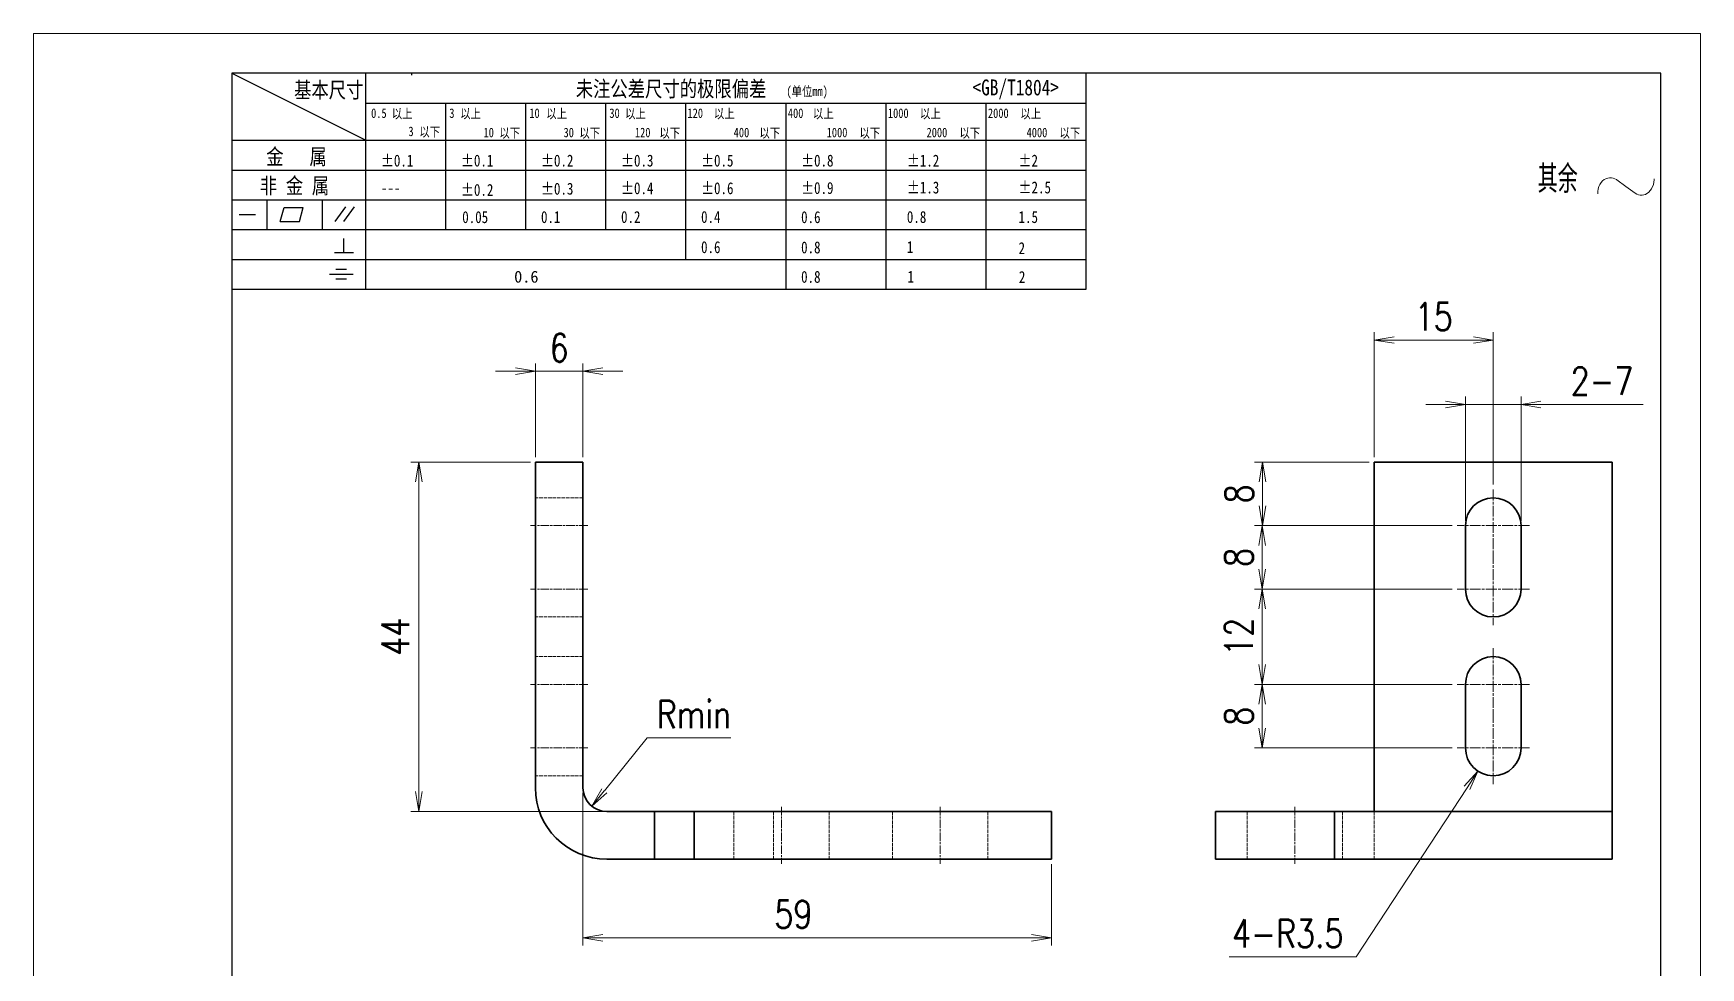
# Model space of a CAD drawing. Header units: inches. Extents: x 269 to 10986, y 1043 to 4337.
# Drawn here: x 3223.3 to 3433.3, y 2581.8 to 2699.5 of the extents above; entities that cross this region are included whole.
import ezdxf

# ---------------------------------------------------------------- set-up
doc = ezdxf.new("R2010")
doc.units = ezdxf.units.IN
doc.header["$MEASUREMENT"] = 0
for name, pattern in [('AM_ISO02W050x2', [3.75, 3, -0.75]), ('AM_ISO08W050x2', [9, 6, -0.75, 1.5, -0.75]), ('DOT2', [0.125, 0, -0.125])]:
    doc.linetypes.add(name, pattern=pattern)
for name, color, linetype, lineweight in [('中心线', 2, 'AM_ISO08W050x2', 18), ('图框', 7, 'Continuous', 18), ('标注线', 3, 'Continuous', 18), ('粗实线', 7, 'Continuous', 35), ('虚线', 1, 'AM_ISO02W050x2', 18)]:
    doc.layers.add(name, color=color, linetype=linetype, lineweight=lineweight)
doc.layers.add('图\\M+19E79\\M+195B6\\M+18E9A', color=7, linetype='Continuous')
doc.layers.add('打印-禁用', color=7, linetype='Continuous', lineweight=15, plot=False)
doc.styles.add('DIM', font='romans.shx', dxfattribs={"width": 0.8, "bigfont": 'bigfont.shx'})
doc.styles.add('国标', font='simfang.ttf', dxfattribs={"width": 0.8})
doc.styles.add('机械长仿宋', font='gbenor.shx', dxfattribs={"height": 1, "bigfont": 'gbcbig.shx'})
doc.dimstyles.new('XR 1-1$0', dxfattribs={"dimtxt": 3.5, "dimasz": 2.5, "dimexe": 1, "dimexo": 0.625, "dimgap": 1.2, "dimtad": 1, "dimzin": 9, "dimdsep": 46, "dimtxsty": 'DIM', "dimblk": 'OPEN', "dimcen": 0, "dimclrd": 8, "dimclre": 8, "dimclrt": 2, "dimazin": 2, "dimtfac": 0.5, "dimtmove": 0, "dimatfit": 3, "dimldrblk": 'OPEN', "dimfxl": 0, "dimtolj": 2, "dimlwd": 18, "dimlwe": 18, "dimarcsym": 0})
doc.dimstyles.new('XR 1-1$4', dxfattribs={"dimtxt": 3.5, "dimasz": 2.5, "dimexe": 1, "dimexo": 0.625, "dimgap": 1.2, "dimtad": 1, "dimtoh": 1, "dimdsep": 46, "dimtxsty": 'DIM', "dimblk": 'OPEN', "dimcen": 0, "dimclrd": 8, "dimclre": 8, "dimclrt": 2, "dimazin": 2, "dimtfac": 0.5, "dimtofl": 0, "dimtmove": 0, "dimatfit": 3, "dimldrblk": 'OPEN', "dimfxl": 0, "dimtolj": 2, "dimlwd": 18, "dimlwe": 18, "dimarcsym": 0})

# ---------------------------------------------------------------- blocks, each defined once
blk = doc.blocks.new('GZDEH零件A4图框V01版')
at = {"layer": '图\\M+19E79\\M+195B6\\M+18E9A', "linetype": 'Continuous'}
for p, q in [((25, 292), (25, 13.5)), ((205, 292), (25, 292)), ((205, 13.5), (205, 292))]:
    blk.add_line(p, q, dxfattribs=at)
at = {"layer": '图\\M+19E79\\M+195B6\\M+18E9A', "color": 9}
for p, q in [((25, 292), (41.88, 283.54)), ((41.88, 264.79), (41.88, 292)), ((47.66, 291.75), (47.66, 292)), ((132.6, 264.79), (132.6, 292)), ((41.88, 288.22), (132.6, 288.22)), ((51.96, 272.29), (51.96, 288.22)), ((62.04, 272.29), (62.04, 288.22)), ((72.12, 272.29), (72.12, 288.22)), ((82.2, 268.54), (82.2, 288.22)), ((94.8, 264.79), (94.8, 288.22)), ((107.4, 264.79), (107.4, 288.22)), ((120, 264.79), (120, 288.22)), ((25, 283.54), (132.6, 283.54)), ((25, 279.79), (132.6, 279.79)), ((25, 276.04), (132.6, 276.04)), ((29.43, 272.34), (29.43, 276.04)), ((36.42, 272.34), (36.42, 276.04)), ((38.03, 273.3), (39.36, 275.16)), ((39.11, 273.3), (40.45, 275.16)), ((25.94, 274.19), (28, 274.19)), ((31.1, 273.3), (31.58, 275.09)), ((31.1, 273.3), (33.51, 273.3)), ((31.58, 275.09), (33.99, 275.09)), ((33.51, 273.3), (33.99, 275.09)), ((25, 272.29), (132.6, 272.29)), ((39.09, 269.41), (39.09, 271.18)), ((37.93, 269.41), (40.32, 269.41)), ((25, 268.54), (132.6, 268.54)), ((38.08, 267.29), (39.43, 267.29)), ((25, 264.79), (132.6, 264.79)), ((37.3, 266.69), (40.28, 266.69)), ((38.08, 266.09), (39.44, 266.09))]:
    blk.add_line(p, q, dxfattribs=at)
at = {"layer": '打印-禁用', "linetype": 'Continuous'}
for p, q in [((0, 297), (0, 0)), ((210, 297), (0, 297)), ((210, 297), (210, 0))]:
    blk.add_line(p, q, dxfattribs=at)
at = {"layer": '图\\M+19E79\\M+195B6\\M+18E9A', "color": 9, "style": '国标', "width": 0.8}
for s, height, p in [('基本尺寸', 2, (32.84, 288.88)), ('未注公差尺寸的极限偏差', 2, (68.32, 289.02)), ('<GB/T1804>', 2, (118.29, 289.19)), ('30', 1.2, (72.55, 286.35)), ('金   属', 2, (29.33, 280.48)), ('±0.1', 1.5, (43.78, 280.23)), ('±0.1', 1.5, (53.86, 280.23)), ('±0.2', 1.5, (63.94, 280.23)), ('±0.3', 1.5, (74.02, 280.23)), ('±0.5', 1.5, (84.1, 280.23)), ('±0.8', 1.5, (96.7, 280.23)), ('±1.2', 1.5, (110.02, 280.23)), ('±2', 1.5, (124.09, 280.23)), ('非 金 属', 2, (28.53, 276.82)), ('---', 1.5, (43.78, 276.81)), ('±0.2', 1.5, (53.86, 276.54)), ('±0.3', 1.5, (63.94, 276.69)), ('±0.4', 1.5, (74.02, 276.75)), ('±0.6', 1.5, (84.1, 276.75)), ('±0.9', 1.5, (96.7, 276.78)), ('±1.3', 1.5, (110.02, 276.84)), ('±2.5', 1.5, (124.09, 276.85)), ('0.1', 1.5, (63.94, 273.12)), ('0.2', 1.5, (74.02, 273.13)), ('0.4', 1.5, (84.1, 273.13)), ('0.6', 1.5, (96.7, 273.11)), ('0.8', 1.5, (110.02, 273.13)), ('1.5', 1.5, (124.09, 273.12)), ('0.6', 1.5, (84.1, 269.33)), ('0.8', 1.5, (96.7, 269.3)), ('1', 1.5, (110.02, 269.34)), ('2', 1.5, (124.09, 269.2)), ('0.8', 1.5, (96.7, 265.59)), ('1', 1.5, (110.1, 265.6)), ('2', 1.5, (124.13, 265.57))]:
    blk.add_text(s, height=height, dxfattribs=at).set_placement(p)
at = {"layer": '图\\M+19E79\\M+195B6\\M+18E9A', "color": 9, "lineweight": 15, "style": '国标', "width": 0.8}
for s, p in [('0.5', (42.54, 286.35)), ('以上', (45.15, 286.3)), ('3', (52.39, 286.35)), ('以上', (53.76, 286.3)), ('10', (62.47, 286.35)), ('以上', (64.6, 286.3)), ('以上', (74.53, 286.3)), ('120', (82.39, 286.35)), ('以上', (85.72, 286.3)), ('400', (95.03, 286.35)), ('以上', (98.19, 286.3)), ('1000', (107.63, 286.35)), ('以上', (111.67, 286.3)), ('2000', (120.23, 286.35)), ('以上', (124.31, 286.3)), ('3', (47.24, 284.06)), ('以下', (48.61, 284.01)), ('10', (56.7, 283.92)), ('以下', (58.69, 283.87)), ('30', (66.78, 283.92)), ('以下', (68.77, 283.87)), ('120', (75.77, 283.92)), ('以下', (78.85, 283.87)), ('400', (88.21, 283.92)), ('以下', (91.45, 283.87)), ('1000', (99.92, 283.92)), ('以下', (104.05, 283.87)), ('2000', (112.5, 283.92)), ('以下', (116.65, 283.87)), ('4000', (125.1, 283.92)), ('以下', (129.25, 283.87))]:
    blk.add_text(s, height=1.2, dxfattribs=at).set_placement(p)
at = {"layer": '图\\M+19E79\\M+195B6\\M+18E9A', "color": 9, "lineweight": 13, "style": '国标'}
blk.add_text('0.6', height=1.5, dxfattribs=at).set_placement((60.56, 265.61))
at = {"layer": '图\\M+19E79\\M+195B6\\M+18E9A', "color": 9, "lineweight": 15, "insert": (94.85, 290.31), "char_height": 1.2, "width": 8.7957, "attachment_point": 1, "style": '国标'}
blk.add_mtext('(单位mm)', dxfattribs=at)
at = {"layer": '图\\M+19E79\\M+195B6\\M+18E9A', "color": 9, "insert": (54.02, 273.09), "char_height": 1.5, "width": 5.1982, "attachment_point": 7, "style": '国标'}
blk.add_mtext('0.05', dxfattribs=at)
blk = doc.blocks.new('DEH A4')
at = {"layer": '图框'}
blk.add_blockref('GZDEH零件A4图框V01版', (0, 0), dxfattribs=at)
blk = doc.blocks.new('其余不去材料')
at = {"layer": '标注线', "color": 2, "lineweight": 13}
for points in [[(0, 0.17), (0.01, 0.48), (0.07, 0.79), (0.16, 1.09), (0.28, 1.36), (0.44, 1.6), (0.62, 1.8), (0.82, 1.97), (1.04, 2.09), (1.26, 2.17), (1.49, 2.21), (1.72, 2.21), (1.94, 2.17), (2.37, 1.97), (2.41, 1.95)], [(2.41, 1.95), (3.55, 1.11), (4.7, 0.27)], [(4.7, 0.27), (4.91, 0.14), (5.14, 0.05), (5.37, 0), (5.6, 0), (5.82, 0.04), (6.04, 0.11), (6.45, 0.38), (6.79, 0.8), (7.02, 1.34), (7.11, 1.95), (7.11, 2.09)]]:
    blk.add_lwpolyline(points, dxfattribs=at)
at = {"layer": '标注线', "color": 7, "linetype": 'DOT2', "style": '机械长仿宋'}
blk.add_text('其余', height=3.5, dxfattribs=at).set_placement((-7.56, 0.3))
blk = doc.blocks.new('_Open')
at = {"color": 0, "linetype": 'ByBlock', "lineweight": -2}
for p, q in [((-1, 0.167), (0, 0)), ((-1, -0.167), (0, 0)), ((0, 0), (-1, 0))]:
    blk.add_line(p, q, dxfattribs=at)
blk = doc.blocks.new('*D308')
at = {"layer": 'Defpoints', "color": 0, "transparency": 16777216}
for p in [(3292.49, 2656.92), (3286.49, 2645.49), (3292.49, 2645.49)]:
    blk.add_point(p, dxfattribs=at)
at = {"layer": '标注线', "color": 8, "lineweight": 18, "transparency": 16777216}
for p, q in [((3283.99, 2656.92), (3281.49, 2656.92)), ((3286.49, 2646.11), (3286.49, 2657.92)), ((3286.49, 2656.92), (3292.49, 2656.92)), ((3292.49, 2646.11), (3292.49, 2657.92)), ((3294.99, 2656.92), (3297.49, 2656.92))]:
    blk.add_line(p, q, dxfattribs=at)
at = {"layer": '标注线', "color": 8, "lineweight": 18, "transparency": 16777216, "xscale": 2.5, "yscale": 2.5, "zscale": 2.5}
blk.add_blockref('_Open', (3286.49, 2656.92), dxfattribs=at)
at = {"layer": '标注线', "color": 8, "lineweight": 18, "transparency": 16777216, "xscale": 2.5, "yscale": 2.5, "zscale": 2.5, "rotation": 180}
blk.add_blockref('_Open', (3292.49, 2656.92), dxfattribs=at)
at = {"layer": '标注线', "color": 2, "transparency": 16777216, "insert": (3289.49, 2659.87), "char_height": 3.5, "attachment_point": 5, "style": 'DIM'}
blk.add_mtext('\\A2;6', dxfattribs=at)
blk = doc.blocks.new('*D309')
at = {"layer": 'Defpoints', "color": 0, "transparency": 16777216}
for p in [(3286.49, 2645.49), (3271.8, 2601.49), (3295.49, 2601.49)]:
    blk.add_point(p, dxfattribs=at)
at = {"layer": '标注线', "color": 8, "lineweight": 18, "transparency": 16777216}
for p, q in [((3285.86, 2645.49), (3270.8, 2645.49)), ((3271.8, 2642.99), (3271.8, 2603.99)), ((3294.86, 2601.49), (3270.8, 2601.49))]:
    blk.add_line(p, q, dxfattribs=at)
at = {"layer": '标注线', "color": 8, "lineweight": 18, "transparency": 16777216, "xscale": 2.5, "yscale": 2.5, "zscale": 2.5}
for p, rotation in [((3271.8, 2645.49), 90), ((3271.8, 2601.49), 270)]:
    blk.add_blockref('_Open', p, dxfattribs=dict(at, rotation=rotation))
at = {"layer": '标注线', "color": 2, "transparency": 16777216, "insert": (3268.85, 2623.49), "char_height": 3.5, "attachment_point": 5, "rotation": 90, "style": 'DIM'}
blk.add_mtext('\\A2;44', dxfattribs=at)
blk = doc.blocks.new('*D310')
at = {"layer": 'Defpoints', "color": 0, "transparency": 16777216}
for p in [(3292.49, 2604.49), (3351.49, 2595.49), (3351.49, 2585.6)]:
    blk.add_point(p, dxfattribs=at)
at = {"layer": '标注线', "color": 8, "lineweight": 18, "transparency": 16777216}
for p, q in [((3292.49, 2603.86), (3292.49, 2584.6)), ((3351.49, 2594.86), (3351.49, 2584.6)), ((3294.99, 2585.6), (3348.99, 2585.6))]:
    blk.add_line(p, q, dxfattribs=at)
at = {"layer": '标注线', "color": 8, "lineweight": 18, "transparency": 16777216, "xscale": 2.5, "yscale": 2.5, "zscale": 2.5, "rotation": 180}
blk.add_blockref('_Open', (3292.49, 2585.6), dxfattribs=at)
at = {"layer": '标注线', "color": 8, "lineweight": 18, "transparency": 16777216, "xscale": 2.5, "yscale": 2.5, "zscale": 2.5}
blk.add_blockref('_Open', (3351.49, 2585.6), dxfattribs=at)
at = {"layer": '标注线', "color": 2, "transparency": 16777216, "insert": (3318.99, 2588.55), "char_height": 3.5, "attachment_point": 5, "style": 'DIM'}
blk.add_mtext('\\A2;59', dxfattribs=at)
blk = doc.blocks.new('*D311')
at = {"layer": 'Defpoints', "color": 0, "transparency": 16777216}
for p in [(3295.49, 2604.49), (3293.6, 2602.15)]:
    blk.add_point(p, dxfattribs=at)
at = {"layer": '标注线', "color": 8, "lineweight": 18, "transparency": 16777216}
for p, q in [((3300.58, 2610.78), (3295.18, 2604.1)), ((3311.12, 2610.78), (3300.58, 2610.78))]:
    blk.add_line(p, q, dxfattribs=at)
at = {"layer": '标注线', "color": 8, "lineweight": 18, "transparency": 16777216, "xscale": 2.5, "yscale": 2.5, "zscale": 2.5, "rotation": 231.0063755922516}
blk.add_blockref('_Open', (3293.6, 2602.15), dxfattribs=at)
at = {"layer": '标注线', "color": 2, "transparency": 16777216, "insert": (3306.45, 2613.73), "char_height": 3.5, "attachment_point": 5, "style": 'DIM'}
blk.add_mtext('\\A2;{\\Fromans,bigfont|c134;Rmin}', dxfattribs=at)
blk = doc.blocks.new('*D320')
at = {"layer": 'Defpoints', "color": 0, "transparency": 16777216}
for p in [(3378.08, 2645.49), (3392.14, 2645.49), (3402.59, 2637.49)]:
    blk.add_point(p, dxfattribs=at)
at = {"layer": '标注线', "color": 8, "lineweight": 18, "transparency": 16777216}
for p, q in [((3391.51, 2645.49), (3377.08, 2645.49)), ((3378.08, 2639.99), (3378.08, 2642.99)), ((3401.96, 2637.49), (3377.08, 2637.49))]:
    blk.add_line(p, q, dxfattribs=at)
at = {"layer": '标注线', "color": 8, "lineweight": 18, "transparency": 16777216, "xscale": 2.5, "yscale": 2.5, "zscale": 2.5}
for p, rotation in [((3378.08, 2645.49), 90), ((3378.08, 2637.49), 270)]:
    blk.add_blockref('_Open', p, dxfattribs=dict(at, rotation=rotation))
at = {"layer": '标注线', "color": 2, "transparency": 16777216, "insert": (3375.13, 2641.49), "char_height": 3.5, "attachment_point": 5, "rotation": 90, "style": 'DIM'}
blk.add_mtext('\\A2;8', dxfattribs=at)
blk = doc.blocks.new('*D321')
at = {"layer": 'Defpoints', "color": 0, "transparency": 16777216}
for p in [(3378.05, 2637.49), (3401.96, 2637.49), (3402.59, 2629.49)]:
    blk.add_point(p, dxfattribs=at)
at = {"layer": '标注线', "color": 8, "lineweight": 18, "transparency": 16777216}
for p, q in [((3401.34, 2637.49), (3377.05, 2637.49)), ((3378.05, 2631.99), (3378.05, 2634.99)), ((3401.96, 2629.49), (3377.05, 2629.49))]:
    blk.add_line(p, q, dxfattribs=at)
at = {"layer": '标注线', "color": 8, "lineweight": 18, "transparency": 16777216, "xscale": 2.5, "yscale": 2.5, "zscale": 2.5}
for p, rotation in [((3378.05, 2637.49), 90), ((3378.05, 2629.49), 270)]:
    blk.add_blockref('_Open', p, dxfattribs=dict(at, rotation=rotation))
at = {"layer": '标注线', "color": 2, "transparency": 16777216, "insert": (3375.1, 2633.49), "char_height": 3.5, "attachment_point": 5, "rotation": 90, "style": 'DIM'}
blk.add_mtext('\\A2;8', dxfattribs=at)
blk = doc.blocks.new('*D322')
at = {"layer": 'Defpoints', "color": 0, "transparency": 16777216}
for p in [(3378.05, 2629.49), (3401.96, 2629.49), (3402.59, 2617.49)]:
    blk.add_point(p, dxfattribs=at)
at = {"layer": '标注线', "color": 8, "lineweight": 18, "transparency": 16777216}
for p, q in [((3401.34, 2629.49), (3377.05, 2629.49)), ((3378.05, 2619.99), (3378.05, 2626.99)), ((3401.96, 2617.49), (3377.05, 2617.49))]:
    blk.add_line(p, q, dxfattribs=at)
at = {"layer": '标注线', "color": 8, "lineweight": 18, "transparency": 16777216, "xscale": 2.5, "yscale": 2.5, "zscale": 2.5}
for p, rotation in [((3378.05, 2629.49), 90), ((3378.05, 2617.49), 270)]:
    blk.add_blockref('_Open', p, dxfattribs=dict(at, rotation=rotation))
at = {"layer": '标注线', "color": 2, "transparency": 16777216, "insert": (3375.1, 2623.49), "char_height": 3.5, "attachment_point": 5, "rotation": 90, "style": 'DIM'}
blk.add_mtext('\\A2;12', dxfattribs=at)
blk = doc.blocks.new('*D323')
at = {"layer": 'Defpoints', "color": 0, "transparency": 16777216}
for p in [(3378.05, 2617.49), (3401.96, 2617.49), (3402.59, 2609.49)]:
    blk.add_point(p, dxfattribs=at)
at = {"layer": '标注线', "color": 8, "lineweight": 18, "transparency": 16777216}
for p, q in [((3401.34, 2617.49), (3377.05, 2617.49)), ((3378.05, 2611.99), (3378.05, 2614.99)), ((3401.96, 2609.49), (3377.05, 2609.49))]:
    blk.add_line(p, q, dxfattribs=at)
at = {"layer": '标注线', "color": 8, "lineweight": 18, "transparency": 16777216, "xscale": 2.5, "yscale": 2.5, "zscale": 2.5}
for p, rotation in [((3378.05, 2617.49), 90), ((3378.05, 2609.49), 270)]:
    blk.add_blockref('_Open', p, dxfattribs=dict(at, rotation=rotation))
at = {"layer": '标注线', "color": 2, "transparency": 16777216, "insert": (3375.1, 2613.49), "char_height": 3.5, "attachment_point": 5, "rotation": 90, "style": 'DIM'}
blk.add_mtext('\\A2;8', dxfattribs=at)
blk = doc.blocks.new('*D324')
at = {"layer": 'Defpoints', "color": 0, "transparency": 16777216}
for p in [(3392.14, 2660.86), (3392.14, 2645.49), (3407.14, 2642.04)]:
    blk.add_point(p, dxfattribs=at)
at = {"layer": '标注线', "color": 8, "lineweight": 18, "transparency": 16777216}
for p, q in [((3392.14, 2646.11), (3392.14, 2661.86)), ((3404.64, 2660.86), (3394.64, 2660.86)), ((3407.14, 2642.66), (3407.14, 2661.86))]:
    blk.add_line(p, q, dxfattribs=at)
at = {"layer": '标注线', "color": 8, "lineweight": 18, "transparency": 16777216, "xscale": 2.5, "yscale": 2.5, "zscale": 2.5, "rotation": 180}
blk.add_blockref('_Open', (3392.14, 2660.86), dxfattribs=at)
at = {"layer": '标注线', "color": 8, "lineweight": 18, "transparency": 16777216, "xscale": 2.5, "yscale": 2.5, "zscale": 2.5}
blk.add_blockref('_Open', (3407.14, 2660.86), dxfattribs=at)
at = {"layer": '标注线', "color": 2, "transparency": 16777216, "insert": (3399.64, 2663.81), "char_height": 3.5, "attachment_point": 5, "style": 'DIM'}
blk.add_mtext('\\A2;15', dxfattribs=at)
blk = doc.blocks.new('*D325')
at = {"layer": 'Defpoints', "color": 0, "transparency": 16777216}
for p in [(3410.64, 2652.75), (3403.64, 2637.49), (3410.64, 2637.49)]:
    blk.add_point(p, dxfattribs=at)
at = {"layer": '标注线', "color": 8, "lineweight": 18, "transparency": 16777216}
for p, q in [((3401.14, 2652.75), (3398.64, 2652.75)), ((3403.64, 2638.11), (3403.64, 2653.75)), ((3403.64, 2652.75), (3410.64, 2652.75)), ((3410.64, 2638.11), (3410.64, 2653.75)), ((3413.14, 2652.75), (3426.04, 2652.75))]:
    blk.add_line(p, q, dxfattribs=at)
at = {"layer": '标注线', "color": 8, "lineweight": 18, "transparency": 16777216, "xscale": 2.5, "yscale": 2.5, "zscale": 2.5}
blk.add_blockref('_Open', (3403.64, 2652.75), dxfattribs=at)
at = {"layer": '标注线', "color": 8, "lineweight": 18, "transparency": 16777216, "xscale": 2.5, "yscale": 2.5, "zscale": 2.5, "rotation": 180}
blk.add_blockref('_Open', (3410.64, 2652.75), dxfattribs=at)
at = {"layer": '标注线', "color": 2, "transparency": 16777216, "insert": (3420.84, 2655.7), "char_height": 3.5, "attachment_point": 5, "style": 'DIM'}
blk.add_mtext('\\A2;{\\Fromans,bigfont|c134;2-}7', dxfattribs=at)
blk = doc.blocks.new('*D326')
at = {"layer": 'Defpoints', "color": 0, "transparency": 16777216}
for p in [(3407.14, 2609.49), (3405.21, 2606.56)]:
    blk.add_point(p, dxfattribs=at)
at = {"layer": '标注线', "color": 8, "lineweight": 18, "transparency": 16777216}
for p, q in [((3389.86, 2583.17), (3403.84, 2604.47)), ((3373.86, 2583.17), (3389.86, 2583.17))]:
    blk.add_line(p, q, dxfattribs=at)
at = {"layer": '标注线', "color": 8, "lineweight": 18, "transparency": 16777216, "xscale": 2.5, "yscale": 2.5, "zscale": 2.5, "rotation": 56.70669123285586}
blk.add_blockref('_Open', (3405.21, 2606.56), dxfattribs=at)
at = {"layer": '标注线', "color": 2, "transparency": 16777216, "insert": (3381.26, 2586.12), "char_height": 3.5, "attachment_point": 5, "style": 'DIM'}
blk.add_mtext('\\A2;{\\Fromans,bigfont|c134;4-}R3.5', dxfattribs=at)

msp = doc.modelspace()

# ---------------------------------------------------------------- linework, layer by layer
at = {"layer": '中心线', "ltscale": 0.2275}
for p, q in [((3407.136, 2642.036), (3407.136, 2632.936)), ((3411.686, 2637.486), (3402.586, 2637.486)), ((3407.136, 2634.036), (3407.136, 2624.936)), ((3411.686, 2629.486), (3402.586, 2629.486)), ((3407.136, 2622.036), (3407.136, 2612.936)), ((3411.686, 2617.486), (3402.586, 2617.486)), ((3407.136, 2614.036), (3407.136, 2604.936)), ((3411.686, 2609.486), (3402.586, 2609.486))]:
    msp.add_line(p, q, dxfattribs=at)
at = {"layer": '中心线', "ltscale": 0.180015}
for p, q in [((3293.09, 2637.486), (3285.889, 2637.486)), ((3293.09, 2629.486), (3285.889, 2629.486)), ((3293.09, 2617.486), (3285.889, 2617.486)), ((3293.09, 2609.486), (3285.889, 2609.486)), ((3317.49, 2602.086), (3317.49, 2594.885)), ((3337.49, 2602.086), (3337.49, 2594.885)), ((3382.136, 2602.086), (3382.136, 2594.885))]:
    msp.add_line(p, q, dxfattribs=at)
at = {"layer": '粗实线'}
for p, q in [((3286.49, 2645.486), (3286.49, 2604.486)), ((3292.49, 2604.486), (3292.49, 2645.486)), ((3422.136, 2645.486), (3392.136, 2645.486)), ((3392.136, 2604.486), (3392.136, 2645.486)), ((3422.136, 2645.486), (3422.136, 2604.486)), ((3306.49, 2601.486), (3351.49, 2601.486)), ((3387.136, 2601.486), (3422.136, 2601.486)), ((3306.49, 2595.486), (3351.49, 2595.486)), ((3387.136, 2595.486), (3422.136, 2595.486))]:
    msp.add_line(p, q, dxfattribs=at)
at = {"layer": '粗实线', "ltscale": 0.15}
for p, q in [((3292.49, 2645.486), (3286.49, 2645.486)), ((3301.49, 2601.486), (3295.49, 2601.486)), ((3301.49, 2601.486), (3301.49, 2595.486)), ((3306.49, 2601.486), (3306.49, 2595.486)), ((3351.49, 2595.486), (3351.49, 2601.486)), ((3372.136, 2595.486), (3372.136, 2601.486)), ((3387.136, 2601.486), (3387.136, 2595.486)), ((3422.136, 2601.486), (3422.136, 2595.486)), ((3295.49, 2595.486), (3301.49, 2595.486))]:
    msp.add_line(p, q, dxfattribs=at)
at = {"layer": '粗实线', "ltscale": 0.2}
for p, q in [((3403.636, 2637.486), (3403.636, 2629.486)), ((3410.636, 2629.486), (3410.636, 2637.486)), ((3403.636, 2617.486), (3403.636, 2609.486)), ((3410.636, 2609.486), (3410.636, 2617.486))]:
    msp.add_line(p, q, dxfattribs=at)
at = {"layer": '粗实线', "ltscale": 0.075}
for p, q in [((3392.136, 2604.486), (3392.136, 2601.486)), ((3422.136, 2601.486), (3422.136, 2604.486))]:
    msp.add_line(p, q, dxfattribs=at)
at = {"layer": '粗实线', "ltscale": 0.125}
for p, q in [((3301.49, 2601.486), (3306.49, 2601.486)), ((3301.49, 2595.486), (3306.49, 2595.486))]:
    msp.add_line(p, q, dxfattribs=at)
at = {"layer": '粗实线', "ltscale": 0.375}
for p, q in [((3387.136, 2601.486), (3372.136, 2601.486)), ((3387.136, 2595.486), (3372.136, 2595.486))]:
    msp.add_line(p, q, dxfattribs=at)
at = {"layer": '粗实线'}
for centre, radius, start, end in [((3407.136, 2637.486), 3.5, 0, 180), ((3407.136, 2629.486), 3.5, 180, 0), ((3407.136, 2617.486), 3.5, 0, 180), ((3407.136, 2609.486), 3.5, 180, 0), ((3295.49, 2604.486), 9, 180, 270), ((3295.49, 2604.486), 3, 180, 270)]:
    msp.add_arc(centre, radius, start, end, dxfattribs=at)
at = {"layer": '虚线', "ltscale": 0.15}
for p, q in [((3292.49, 2640.986), (3286.49, 2640.986)), ((3292.49, 2625.986), (3286.49, 2625.986)), ((3292.49, 2620.986), (3286.49, 2620.986)), ((3292.49, 2605.986), (3286.49, 2605.986)), ((3311.49, 2601.486), (3311.49, 2595.486)), ((3316.49, 2601.486), (3316.49, 2595.486)), ((3323.49, 2601.486), (3323.49, 2595.486)), ((3331.49, 2601.486), (3331.49, 2595.486)), ((3343.49, 2601.486), (3343.49, 2595.486)), ((3376.136, 2601.486), (3376.136, 2595.486)), ((3376.136, 2601.486), (3376.136, 2595.486)), ((3387.136, 2601.486), (3387.136, 2595.486)), ((3388.136, 2601.486), (3388.136, 2595.486)), ((3388.136, 2601.486), (3388.136, 2595.486)), ((3392.136, 2601.486), (3392.136, 2595.486))]:
    msp.add_line(p, q, dxfattribs=at)

# ---------------------------------------------------------------- block references
at = {"layer": '图框'}
msp.add_blockref('DEH A4', (3223.262, 2402.472), dxfattribs=at)
at = {"layer": '标注线'}
msp.add_blockref('其余不去材料', (3420.294, 2679.084), dxfattribs=at)

# ---------------------------------------------------------------- dimensions: what is measured, and where the dimension line sits
for base, p1, p2, picture, middle in [((3392.136, 2660.859), (3407.136, 2642.036), (3392.136, 2645.486), '*D324', (3399.636, 2663.809)), ((3292.49, 2656.918), (3286.49, 2645.486), (3292.49, 2645.486), '*D308', (3289.49, 2659.868))]:
    dim = msp.add_linear_dim(base=base, p1=p1, p2=p2, dimstyle='XR 1-1$0', dxfattribs=at)
    dim.commit()
    dim.dimension.update_dxf_attribs({"geometry": picture, "text_midpoint": middle})
dim = msp.add_linear_dim(base=(3410.636, 2652.752), p1=(3403.636, 2637.486), p2=(3410.636, 2637.486), text='{\\Fromans,bigfont|c134;2-}<>', dimstyle='XR 1-1$0', dxfattribs=at)
dim.commit()
dim.dimension.update_dxf_attribs({"geometry": '*D325', "text_midpoint": (3420.836, 2655.702)})
for base, p1, p2, picture, middle in [((3271.8, 2601.486), (3286.49, 2645.486), (3295.49, 2601.486), '*D309', (3268.85, 2623.486)), ((3378.082, 2645.486), (3402.586, 2637.486), (3392.136, 2645.486), '*D320', (3375.132, 2641.486)), ((3378.055, 2637.486), (3402.586, 2629.486), (3401.961, 2637.486), '*D321', (3375.105, 2633.486)), ((3378.055, 2629.486), (3402.586, 2617.486), (3401.961, 2629.486), '*D322', (3375.105, 2623.486)), ((3378.055, 2617.486), (3402.586, 2609.486), (3401.961, 2617.486), '*D323', (3375.105, 2613.486))]:
    dim = msp.add_linear_dim(base=base, p1=p1, p2=p2, angle=90, dimstyle='XR 1-1$0', dxfattribs=at)
    dim.commit()
    dim.dimension.update_dxf_attribs({"geometry": picture, "text_midpoint": middle})
dim = msp.add_radius_dim(center=(3295.49, 2604.486), mpoint=(3293.602, 2602.154), text='{\\Fromans,bigfont|c134;Rmin}', dimstyle='XR 1-1$4', override={"dimtmove": 1}, dxfattribs=at)
dim.commit()
dim.dimension.update_dxf_attribs({"geometry": '*D311', "text_midpoint": (3300.582, 2610.776), "dimtype": 164})
dim = msp.add_radius_dim(center=(3407.136, 2609.486), mpoint=(3405.215, 2606.56), text='{\\Fromans,bigfont|c134;4-}<>', dimstyle='XR 1-1$4', dxfattribs=at)
dim.commit()
dim.dimension.update_dxf_attribs({"geometry": '*D326', "text_midpoint": (3381.255, 2583.172), "dimtype": 164})
dim = msp.add_linear_dim(base=(3351.49, 2585.601), p1=(3292.49, 2604.486), p2=(3351.49, 2595.486), dimstyle='XR 1-1$0', dxfattribs=at)
dim.commit()
dim.dimension.update_dxf_attribs({"geometry": '*D310', "text_midpoint": (3318.99, 2585.601), "dimtype": 160})

doc.saveas('drawing.dxf')
